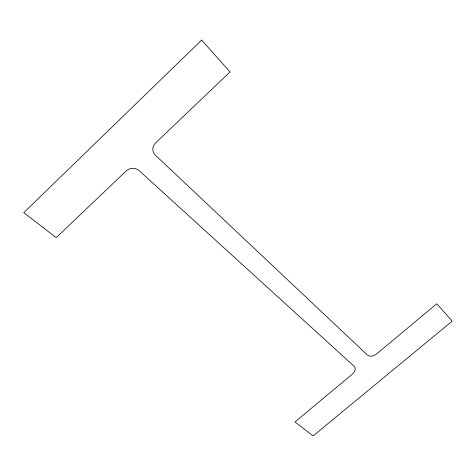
<?xml version="1.0" encoding="UTF-8"?>
<svg xmlns="http://www.w3.org/2000/svg" width="476" height="476" viewBox="0 0 476 476"><rect width="100%" height="100%" fill="white"/><g stroke="black" fill="none" stroke-linecap="round" stroke-linejoin="round"><path stroke-width="0.71" d="M201.622 40.079L23.8 212.659L56.186 237.649L126.241 170.884A9.104 8.389 -5.7 0 1 139.159 170.652L353.96 366.109A6.956 5.087 -30 0 1 352.532 373.975L294.989 421.944L313.101 435.921L452.2 321.133L436.73 303.783L376.421 354.061A7.015 5.147 -32.2 0 1 367.329 354.935L155.414 155.224A9.104 8.616 -13.4 0 1 155.539 142.967L230.045 71.959L201.622 40.079"/></g></svg>
